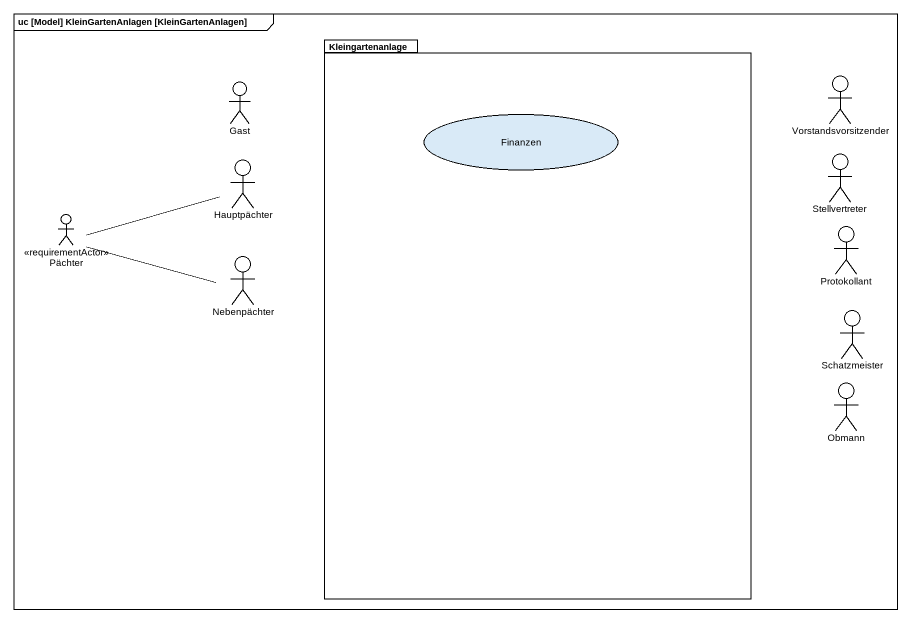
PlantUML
@startuml
mainframe uc [Model] KleinGartenAnlagen [KleinGartenAnlagen]
package Kleingartenanlage {
  usecase Finanzen
}
actor Gast
actor Vorstandsvorsitzender
actor Hauptpächter
actor Stellvertreter
actor Pächter <<requirementActor>>
actor Nebenpächter
actor Protokollant
actor Schatzmeister
actor Obmann
Pächter -right- Hauptpächter
Pächter -right- Nebenpächter
@enduml
